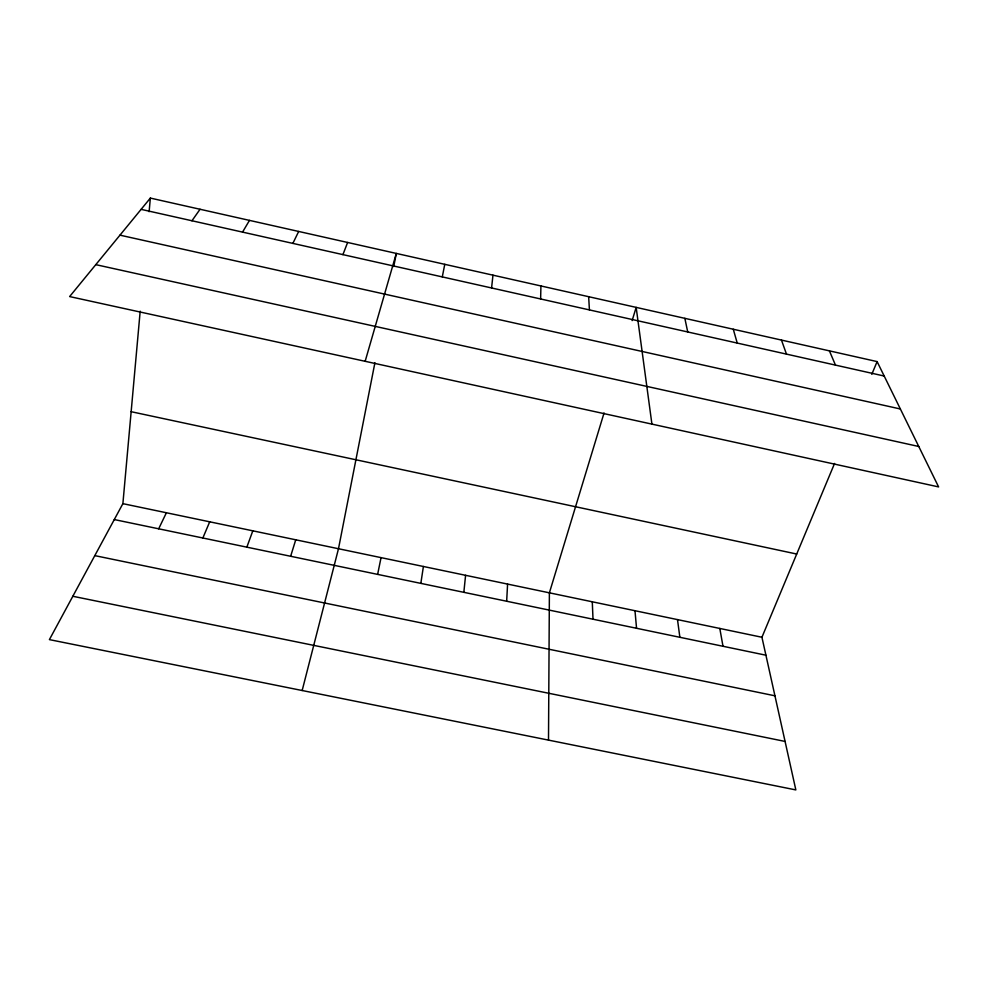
<?xml version="1.0" encoding="UTF-8"?>
<svg xmlns="http://www.w3.org/2000/svg" width="988" height="988" viewBox="0 0 988 988"><rect width="100%" height="100%" fill="white"/><g stroke="black" fill="none" stroke-linecap="round" stroke-linejoin="round"><path stroke-width="1.48" d="M548.501 740.111L549.39 592.825L604.063 412.947M540.621 298.969L540.93 285.964M506.659 601.235L507.585 584.081M834.564 463.446L761.933 637.26L795.846 789.918L49.4 639.619L122.883 503.658L140.185 311.183M149.126 211.716L150.349 198.082L877.109 361.596L938.6 486.911L69.629 296.573L150.349 198.082M463.841 592.331L465.583 575.3M491.579 287.977L492.963 275.17M420.839 583.377L423.407 566.482M374.909 362.744L338.489 548.735L302.167 690.513M393.73 266.575L396.312 253.422L365.152 361.312M442.291 276.912L444.761 264.327M377.626 574.386L381.047 557.627M632.135 320.606L636.161 307.392L651.919 424.124M290.633 556.281L295.745 539.794M246.852 547.154L252.817 530.815M342.922 254.632L347.615 242.468M871.787 374.353L877.109 361.596M202.861 538.003L209.703 521.812M158.673 528.802L166.392 512.747M292.868 243.406L298.672 231.451M242.542 232.118L249.482 220.386M191.956 220.769L200.045 209.271M72.828 596.27L785.077 741.432M94.799 555.626L774.95 695.811M114.287 519.565L765.922 655.205M122.883 503.658L761.933 637.26M131.145 411.7L796.711 554.033M95.799 264.648L918.766 446.49M119.968 235.156L900.364 408.983M141.111 209.357L884.198 376.033M829.414 350.864L835.465 365.103M781.471 340.082L786.473 354.124M733.281 329.239L737.233 343.071M684.845 318.334L687.722 331.968M719.807 628.442L722.994 646.275M677.496 619.6L679.868 637.297M634.988 610.72L636.544 628.269M588.663 296.696L589.416 309.923M592.281 601.791L593.01 619.217"/></g></svg>
